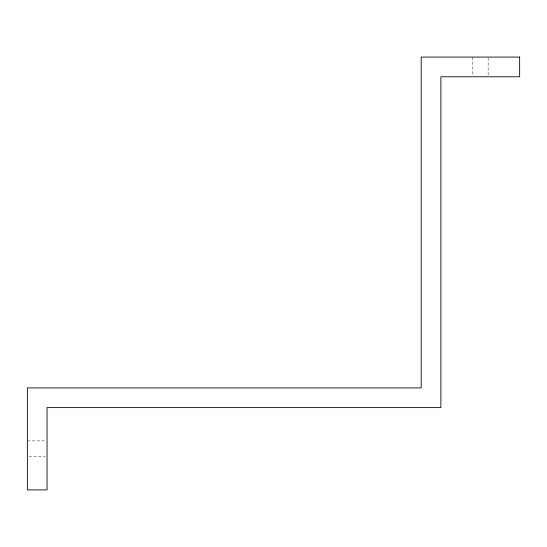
<?xml version="1.0" encoding="UTF-8"?>
<svg xmlns="http://www.w3.org/2000/svg" width="547" height="547" viewBox="0 0 547 547"><rect width="100%" height="100%" fill="white"/><g stroke="black" fill="none" stroke-linecap="round" stroke-linejoin="round"><path stroke-width="0.41" stroke-dasharray="2.73 2.05" d="M27.35 440.882L45.401 440.882M28.991 456.636L45.401 456.636M488.143 57.907L488.143 75.958M472.389 57.086L472.389 75.958"/><path stroke-width="0.82" d="M519.65 57.086L421.19 57.086L421.19 387.912L27.35 387.912L27.35 489.914L47.042 489.914L47.042 407.604L440.882 407.604L440.882 76.778L519.65 76.778L519.65 57.086"/></g></svg>
